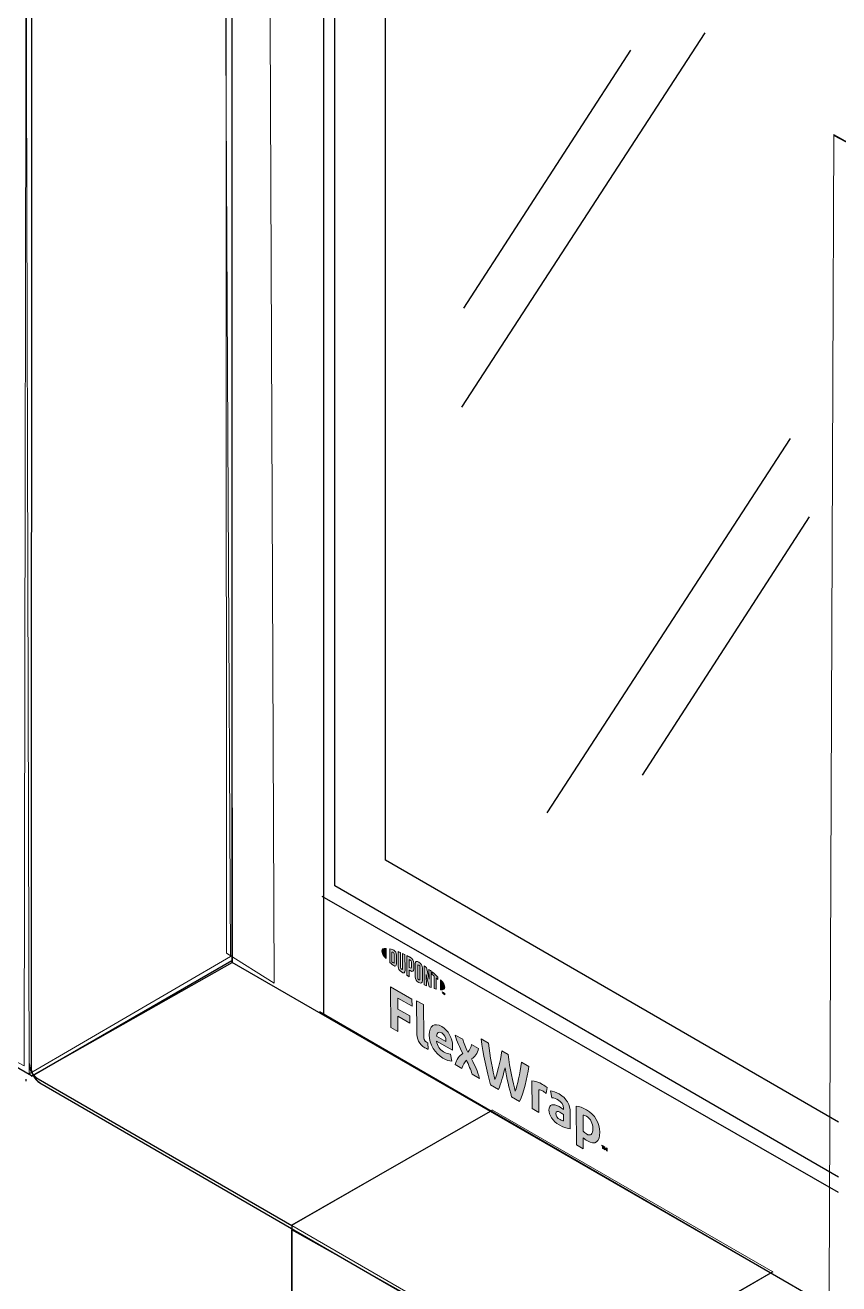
# Model space of a CAD drawing. Header units: inches. Extents: x -24 to 76, y -57 to 19.
# Drawn here: x -4.729 to -3.573, y -38.029 to -36.241 of the extents above; entities that cross this region are included whole.
import ezdxf

# ---------------------------------------------------------------- set-up
doc = ezdxf.new("R2010")
doc.units = ezdxf.units.IN
doc.header["$MEASUREMENT"] = 0
for name, color, linetype, lineweight in [('G-ANNO-TTLB', 7, 'Continuous', 0), ('Layer 12', 7, 'Continuous', 0), ('TYVEK', 7, 'Continuous', 0)]:
    doc.layers.add(name, color=color, linetype=linetype, lineweight=lineweight)
pattern_1 = [(45, (0, 0), (-7.071, 7.071), [])]

# ---------------------------------------------------------------- blocks, each defined once
blk = doc.blocks.new('Block_270')
at = {"layer": 'TYVEK', "true_color": 0x003b71, "transparency": 33554687}
h = blk.add_hatch(color=156, dxfattribs=at)
h.dxf.hatch_style = 2
edge = h.paths.add_edge_path()
edge.add_spline(control_points=[(-4.2101, -37.6646), (-4.2101, -37.6646), (-4.2102, -37.6071), (-4.2102, -37.6071), (-4.2102, -37.6071), (-4.1799, -37.6245), (-4.1799, -37.6245), (-4.1799, -37.6245), (-4.1798, -37.6346), (-4.1798, -37.6346), (-4.1798, -37.6346), (-4.2, -37.623), (-4.2, -37.623), (-4.2, -37.623), (-4.2, -37.6386), (-4.2, -37.6386), (-4.2, -37.6386), (-4.183, -37.6483), (-4.183, -37.6483), (-4.183, -37.6483), (-4.183, -37.6584), (-4.183, -37.6584), (-4.183, -37.6584), (-4.1999, -37.6486), (-4.1999, -37.6486), (-4.1999, -37.6486), (-4.1999, -37.6705), (-4.1999, -37.6705), (-4.1999, -37.6705), (-4.2101, -37.6646), (-4.2101, -37.6646)], knot_values=[0, 0, 0, 0, 1, 1, 1, 2, 2, 2, 3, 3, 3, 4, 4, 4, 5, 5, 5, 6, 6, 6, 7, 7, 7, 8, 8, 8, 9, 9, 9, 10, 10, 10, 10], degree=3, periodic=0)
h = blk.add_hatch(color=156, dxfattribs=at)
h.dxf.hatch_style = 2
edge = h.paths.add_edge_path()
edge.add_spline(control_points=[(-4.1632, -37.6763), (-4.1632, -37.6808), (-4.1622, -37.6837), (-4.1594, -37.6854), (-4.1587, -37.6858), (-4.1579, -37.6861), (-4.1573, -37.6863), (-4.1573, -37.6863), (-4.1566, -37.6957), (-4.1566, -37.6957), (-4.1579, -37.6952), (-4.1601, -37.6943), (-4.1616, -37.6935), (-4.1698, -37.6888), (-4.173, -37.6807), (-4.1731, -37.6709), (-4.1731, -37.6709), (-4.1732, -37.627), (-4.1732, -37.627), (-4.1732, -37.627), (-4.1633, -37.632), (-4.1633, -37.632), (-4.1633, -37.632), (-4.1632, -37.6763), (-4.1632, -37.6763)], knot_values=[0, 0, 0, 0, 1, 1, 1, 2, 2, 2, 3, 3, 3, 4, 4, 4, 5, 5, 5, 6, 6, 6, 7, 7, 7, 8, 8, 8, 8], degree=3, periodic=0)
h = blk.add_hatch(color=156, dxfattribs=at)
h.dxf.hatch_style = 2
edge = h.paths.add_edge_path()
edge.add_spline(control_points=[(-4.145, -37.677), (-4.145, -37.677), (-4.1315, -37.6848), (-4.1315, -37.6848), (-4.1315, -37.6848), (-4.1315, -37.6838), (-4.1315, -37.6838), (-4.1315, -37.6792), (-4.1336, -37.6746), (-4.1376, -37.6724), (-4.1417, -37.67), (-4.1444, -37.6718), (-4.145, -37.677)], knot_values=[0, 0, 0, 0, 1, 1, 1, 2, 2, 2, 3, 3, 3, 4, 4, 4, 4], degree=3, periodic=0)
edge = h.paths.add_edge_path()
edge.add_spline(control_points=[(-4.1234, -37.7126), (-4.1265, -37.7124), (-4.1311, -37.7109), (-4.1358, -37.7082), (-4.1473, -37.7016), (-4.1552, -37.6888), (-4.1552, -37.6751), (-4.1552, -37.6621), (-4.1481, -37.6573), (-4.1376, -37.6633), (-4.1282, -37.6687), (-4.1221, -37.6799), (-4.1221, -37.6909), (-4.1221, -37.6933), (-4.1222, -37.6954), (-4.1223, -37.6969), (-4.1223, -37.6969), (-4.1449, -37.684), (-4.1449, -37.684), (-4.1439, -37.6911), (-4.1406, -37.696), (-4.1349, -37.6993), (-4.1314, -37.7013), (-4.128, -37.7023), (-4.125, -37.7026), (-4.125, -37.7026), (-4.1234, -37.7126), (-4.1234, -37.7126)], knot_values=[0, 0, 0, 0, 1, 1, 1, 2, 2, 2, 3, 3, 3, 4, 4, 4, 5, 5, 5, 6, 6, 6, 7, 7, 7, 8, 8, 8, 9, 9, 9, 9], degree=3, periodic=0)
h = blk.add_hatch(color=156, dxfattribs=at)
h.dxf.hatch_style = 2
edge = h.paths.add_edge_path()
edge.add_spline(control_points=[(-4.1075, -37.7015), (-4.1123, -37.6927), (-4.1161, -37.6849), (-4.1183, -37.6754), (-4.1183, -37.6754), (-4.1077, -37.6815), (-4.1077, -37.6815), (-4.1068, -37.6857), (-4.1036, -37.6931), (-4.1005, -37.6996), (-4.0979, -37.6966), (-4.0956, -37.693), (-4.0951, -37.6887), (-4.0951, -37.6887), (-4.0851, -37.6944), (-4.0851, -37.6944), (-4.087, -37.7019), (-4.0901, -37.7061), (-4.0954, -37.7094), (-4.0903, -37.719), (-4.0868, -37.7267), (-4.0838, -37.7371), (-4.0838, -37.7371), (-4.0944, -37.731), (-4.0944, -37.731), (-4.0959, -37.7256), (-4.0995, -37.7173), (-4.1025, -37.7111), (-4.1052, -37.7141), (-4.1078, -37.7175), (-4.1088, -37.7228), (-4.1088, -37.7228), (-4.1183, -37.7173), (-4.1183, -37.7173), (-4.1166, -37.7098), (-4.1132, -37.7051), (-4.1075, -37.7015)], knot_values=[0, 0, 0, 0, 1, 1, 1, 2, 2, 2, 3, 3, 3, 4, 4, 4, 5, 5, 5, 6, 6, 6, 7, 7, 7, 8, 8, 8, 9, 9, 9, 10, 10, 10, 11, 11, 11, 12, 12, 12, 12], degree=3, periodic=0)
h = blk.add_hatch(color=156, dxfattribs=at)
h.dxf.hatch_style = 2
edge = h.paths.add_edge_path()
edge.add_spline(control_points=[(-4.0242, -37.7139), (-4.0242, -37.7139), (-4.0138, -37.7199), (-4.0138, -37.7199), (-4.0164, -37.7375), (-4.0211, -37.7574), (-4.0271, -37.7697), (-4.0271, -37.7697), (-4.0383, -37.7632), (-4.0383, -37.7632), (-4.0418, -37.751), (-4.045, -37.7371), (-4.0476, -37.7221), (-4.0503, -37.734), (-4.0534, -37.7443), (-4.0569, -37.7526), (-4.0569, -37.7526), (-4.0681, -37.7461), (-4.0681, -37.7461), (-4.0738, -37.7271), (-4.0789, -37.7016), (-4.0816, -37.6809), (-4.0816, -37.6809), (-4.0713, -37.6869), (-4.0713, -37.6869), (-4.069, -37.7055), (-4.065, -37.7272), (-4.062, -37.7385), (-4.059, -37.7307), (-4.0543, -37.7145), (-4.0523, -37.6978), (-4.0523, -37.6978), (-4.0431, -37.703), (-4.0431, -37.703), (-4.041, -37.7222), (-4.0363, -37.7437), (-4.0331, -37.7551), (-4.0303, -37.7472), (-4.0263, -37.73), (-4.0242, -37.7139)], knot_values=[0, 0, 0, 0, 1, 1, 1, 2, 2, 2, 3, 3, 3, 4, 4, 4, 5, 5, 5, 6, 6, 6, 7, 7, 7, 8, 8, 8, 9, 9, 9, 10, 10, 10, 11, 11, 11, 12, 12, 12, 13, 13, 13, 13], degree=3, periodic=0)
h = blk.add_hatch(color=156, dxfattribs=at)
h.dxf.hatch_style = 2
edge = h.paths.add_edge_path()
edge.add_spline(control_points=[(-3.9944, -37.7455), (-3.9919, -37.747), (-3.9894, -37.7487), (-3.988, -37.7499), (-3.988, -37.7499), (-3.9894, -37.7584), (-3.9894, -37.7584), (-3.9906, -37.7572), (-3.9921, -37.7562), (-3.9936, -37.7553), (-3.9963, -37.7538), (-3.998, -37.7534), (-3.9995, -37.7533), (-3.9995, -37.7533), (-3.9995, -37.7855), (-3.9995, -37.7855), (-3.9995, -37.7855), (-4.0093, -37.7799), (-4.0093, -37.7799), (-4.0093, -37.7799), (-4.0094, -37.7405), (-4.0094, -37.7405), (-4.0055, -37.7405), (-3.9996, -37.7426), (-3.9944, -37.7455)], knot_values=[0, 0, 0, 0, 1, 1, 1, 2, 2, 2, 3, 3, 3, 4, 4, 4, 5, 5, 5, 6, 6, 6, 7, 7, 7, 8, 8, 8, 8], degree=3, periodic=0)
h = blk.add_hatch(color=156, dxfattribs=at)
h.dxf.hatch_style = 2
edge = h.paths.add_edge_path()
edge.add_spline(control_points=[(-3.9645, -37.7973), (-3.9645, -37.7973), (-3.9645, -37.7885), (-3.9645, -37.7885), (-3.9662, -37.7872), (-3.9679, -37.786), (-3.9696, -37.785), (-3.9729, -37.7831), (-3.9754, -37.7831), (-3.9754, -37.787), (-3.9754, -37.7904), (-3.9733, -37.7934), (-3.9695, -37.7956), (-3.9673, -37.7968), (-3.9656, -37.7974), (-3.9645, -37.7973)], knot_values=[0, 0, 0, 0, 1, 1, 1, 2, 2, 2, 3, 3, 3, 4, 4, 4, 5, 5, 5, 5], degree=3, periodic=0)
edge = h.paths.add_edge_path()
edge.add_spline(control_points=[(-3.9705, -37.8032), (-3.9802, -37.7976), (-3.9851, -37.7892), (-3.9852, -37.7819), (-3.9852, -37.7737), (-3.9794, -37.7723), (-3.9709, -37.7771), (-3.9689, -37.7782), (-3.9663, -37.78), (-3.9645, -37.7814), (-3.9645, -37.7814), (-3.9645, -37.7794), (-3.9645, -37.7794), (-3.9646, -37.7744), (-3.9671, -37.7706), (-3.9718, -37.7679), (-3.975, -37.7661), (-3.9783, -37.7647), (-3.9812, -37.7644), (-3.9812, -37.7644), (-3.983, -37.7545), (-3.983, -37.7545), (-3.98, -37.7548), (-3.9751, -37.7566), (-3.9707, -37.7591), (-3.9602, -37.7652), (-3.955, -37.7745), (-3.955, -37.7856), (-3.955, -37.7856), (-3.9549, -37.8085), (-3.9549, -37.8085), (-3.9579, -37.8085), (-3.9633, -37.8073), (-3.9705, -37.8032)], knot_values=[0, 0, 0, 0, 1, 1, 1, 2, 2, 2, 3, 3, 3, 4, 4, 4, 5, 5, 5, 6, 6, 6, 7, 7, 7, 8, 8, 8, 9, 9, 9, 10, 10, 10, 11, 11, 11, 11], degree=3, periodic=0)
h = blk.add_hatch(color=156, dxfattribs=at)
h.dxf.hatch_style = 2
edge = h.paths.add_edge_path()
edge.add_spline(control_points=[(-3.9321, -37.8159), (-3.9258, -37.8195), (-3.9229, -37.8167), (-3.9229, -37.8082), (-3.9229, -37.8008), (-3.9257, -37.7944), (-3.9321, -37.7906), (-3.9339, -37.7896), (-3.9352, -37.7893), (-3.9367, -37.7891), (-3.9367, -37.7891), (-3.9366, -37.8121), (-3.9366, -37.8121), (-3.9353, -37.8135), (-3.9341, -37.8147), (-3.9321, -37.8159)], knot_values=[0, 0, 0, 0, 1, 1, 1, 2, 2, 2, 3, 3, 3, 4, 4, 4, 5, 5, 5, 5], degree=3, periodic=0)
edge = h.paths.add_edge_path()
edge.add_spline(control_points=[(-3.9306, -37.8259), (-3.9331, -37.8244), (-3.9348, -37.8231), (-3.9366, -37.8214), (-3.9366, -37.8214), (-3.9366, -37.837), (-3.9366, -37.837), (-3.9366, -37.837), (-3.9463, -37.8314), (-3.9463, -37.8314), (-3.9463, -37.8314), (-3.9465, -37.7766), (-3.9465, -37.7766), (-3.9424, -37.7768), (-3.9367, -37.7787), (-3.9317, -37.7816), (-3.92, -37.7883), (-3.913, -37.8005), (-3.9129, -37.8136), (-3.9129, -37.8271), (-3.9195, -37.8323), (-3.9306, -37.8259)], knot_values=[0, 0, 0, 0, 1, 1, 1, 2, 2, 2, 3, 3, 3, 4, 4, 4, 5, 5, 5, 6, 6, 6, 7, 7, 7, 7], degree=3, periodic=0)
h = blk.add_hatch(color=156, dxfattribs=at)
h.dxf.hatch_style = 2
edge = h.paths.add_edge_path()
edge.add_spline(control_points=[(-3.9059, -37.8343), (-3.9055, -37.8355), (-3.9052, -37.8364), (-3.9047, -37.8374), (-3.9043, -37.8369), (-3.904, -37.8364), (-3.9037, -37.8355), (-3.9037, -37.8355), (-3.9027, -37.8361), (-3.9027, -37.8361), (-3.9027, -37.8361), (-3.9026, -37.8404), (-3.9026, -37.8404), (-3.9026, -37.8404), (-3.9035, -37.8399), (-3.9035, -37.8399), (-3.9035, -37.8399), (-3.9035, -37.8379), (-3.9035, -37.8379), (-3.9035, -37.8379), (-3.9035, -37.8373), (-3.9035, -37.8373), (-3.9038, -37.8378), (-3.9041, -37.8382), (-3.9044, -37.8386), (-3.9044, -37.8386), (-3.9051, -37.8382), (-3.9051, -37.8382), (-3.9054, -37.8375), (-3.9058, -37.8366), (-3.9061, -37.8358), (-3.9061, -37.8358), (-3.906, -37.8365), (-3.906, -37.8365), (-3.906, -37.8365), (-3.906, -37.8385), (-3.906, -37.8385), (-3.906, -37.8385), (-3.9069, -37.8379), (-3.9069, -37.8379), (-3.9069, -37.8379), (-3.9069, -37.8337), (-3.9069, -37.8337), (-3.9069, -37.8337), (-3.9059, -37.8343), (-3.9059, -37.8343)], knot_values=[0, 0, 0, 0, 1, 1, 1, 2, 2, 2, 3, 3, 3, 4, 4, 4, 5, 5, 5, 6, 6, 6, 7, 7, 7, 8, 8, 8, 9, 9, 9, 10, 10, 10, 11, 11, 11, 12, 12, 12, 13, 13, 13, 14, 14, 14, 15, 15, 15, 15], degree=3, periodic=0)
edge = h.paths.add_edge_path()
edge.add_spline(control_points=[(-3.9093, -37.8333), (-3.9093, -37.8333), (-3.9103, -37.8327), (-3.9103, -37.8327), (-3.9103, -37.8327), (-3.9103, -37.8318), (-3.9103, -37.8318), (-3.9103, -37.8318), (-3.9073, -37.8335), (-3.9073, -37.8335), (-3.9073, -37.8335), (-3.9073, -37.8344), (-3.9073, -37.8344), (-3.9073, -37.8344), (-3.9083, -37.8338), (-3.9083, -37.8338), (-3.9083, -37.8338), (-3.9083, -37.8371), (-3.9083, -37.8371), (-3.9083, -37.8371), (-3.9093, -37.8366), (-3.9093, -37.8366), (-3.9093, -37.8366), (-3.9093, -37.8333), (-3.9093, -37.8333)], knot_values=[0, 0, 0, 0, 1, 1, 1, 2, 2, 2, 3, 3, 3, 4, 4, 4, 5, 5, 5, 6, 6, 6, 7, 7, 7, 8, 8, 8, 8], degree=3, periodic=0)
at = {"layer": 'TYVEK'}
for points, knots in [([(-4.2101, -37.6646), (-4.2101, -37.6646), (-4.2102, -37.6071), (-4.2102, -37.6071), (-4.2102, -37.6071), (-4.1799, -37.6245), (-4.1799, -37.6245), (-4.1799, -37.6245), (-4.1798, -37.6346), (-4.1798, -37.6346), (-4.1798, -37.6346), (-4.2, -37.623), (-4.2, -37.623), (-4.2, -37.623), (-4.2, -37.6386), (-4.2, -37.6386), (-4.2, -37.6386), (-4.183, -37.6483), (-4.183, -37.6483), (-4.183, -37.6483), (-4.183, -37.6584), (-4.183, -37.6584), (-4.183, -37.6584), (-4.1999, -37.6486), (-4.1999, -37.6486), (-4.1999, -37.6486), (-4.1999, -37.6705), (-4.1999, -37.6705), (-4.1999, -37.6705), (-4.2101, -37.6646), (-4.2101, -37.6646)], [0, 0, 0, 0, 1, 1, 1, 2, 2, 2, 3, 3, 3, 4, 4, 4, 5, 5, 5, 6, 6, 6, 7, 7, 7, 8, 8, 8, 9, 9, 9, 10, 10, 10, 10]), ([(-4.1632, -37.6763), (-4.1632, -37.6808), (-4.1622, -37.6837), (-4.1594, -37.6854), (-4.1587, -37.6858), (-4.1579, -37.6861), (-4.1573, -37.6863), (-4.1573, -37.6863), (-4.1566, -37.6957), (-4.1566, -37.6957), (-4.1579, -37.6952), (-4.1601, -37.6943), (-4.1616, -37.6935), (-4.1698, -37.6888), (-4.173, -37.6807), (-4.1731, -37.6709), (-4.1731, -37.6709), (-4.1732, -37.627), (-4.1732, -37.627), (-4.1732, -37.627), (-4.1633, -37.632), (-4.1633, -37.632), (-4.1633, -37.632), (-4.1632, -37.6763), (-4.1632, -37.6763)], [0, 0, 0, 0, 1, 1, 1, 2, 2, 2, 3, 3, 3, 4, 4, 4, 5, 5, 5, 6, 6, 6, 7, 7, 7, 8, 8, 8, 8]), ([(-4.1234, -37.7126), (-4.1265, -37.7124), (-4.1311, -37.7109), (-4.1358, -37.7082), (-4.1473, -37.7016), (-4.1552, -37.6888), (-4.1552, -37.6751), (-4.1552, -37.6621), (-4.1481, -37.6573), (-4.1376, -37.6633), (-4.1282, -37.6687), (-4.1221, -37.6799), (-4.1221, -37.6909), (-4.1221, -37.6933), (-4.1222, -37.6954), (-4.1223, -37.6969), (-4.1223, -37.6969), (-4.1449, -37.684), (-4.1449, -37.684), (-4.1439, -37.6911), (-4.1406, -37.696), (-4.1349, -37.6993), (-4.1314, -37.7013), (-4.128, -37.7023), (-4.125, -37.7026), (-4.125, -37.7026), (-4.1234, -37.7126), (-4.1234, -37.7126)], [0, 0, 0, 0, 1, 1, 1, 2, 2, 2, 3, 3, 3, 4, 4, 4, 5, 5, 5, 6, 6, 6, 7, 7, 7, 8, 8, 8, 9, 9, 9, 9]), ([(-4.145, -37.677), (-4.145, -37.677), (-4.1315, -37.6848), (-4.1315, -37.6848), (-4.1315, -37.6848), (-4.1315, -37.6838), (-4.1315, -37.6838), (-4.1315, -37.6792), (-4.1336, -37.6746), (-4.1376, -37.6724), (-4.1417, -37.67), (-4.1444, -37.6718), (-4.145, -37.677)], [0, 0, 0, 0, 1, 1, 1, 2, 2, 2, 3, 3, 3, 4, 4, 4, 4]), ([(-4.1075, -37.7015), (-4.1123, -37.6927), (-4.1161, -37.6849), (-4.1183, -37.6754), (-4.1183, -37.6754), (-4.1077, -37.6815), (-4.1077, -37.6815), (-4.1068, -37.6857), (-4.1036, -37.6931), (-4.1005, -37.6996), (-4.0979, -37.6966), (-4.0956, -37.693), (-4.0951, -37.6887), (-4.0951, -37.6887), (-4.0851, -37.6944), (-4.0851, -37.6944), (-4.087, -37.7019), (-4.0901, -37.7061), (-4.0954, -37.7094), (-4.0903, -37.719), (-4.0868, -37.7267), (-4.0838, -37.7371), (-4.0838, -37.7371), (-4.0944, -37.731), (-4.0944, -37.731), (-4.0959, -37.7256), (-4.0995, -37.7173), (-4.1025, -37.7111), (-4.1052, -37.7141), (-4.1078, -37.7175), (-4.1088, -37.7228), (-4.1088, -37.7228), (-4.1183, -37.7173), (-4.1183, -37.7173), (-4.1166, -37.7098), (-4.1132, -37.7051), (-4.1075, -37.7015)], [0, 0, 0, 0, 1, 1, 1, 2, 2, 2, 3, 3, 3, 4, 4, 4, 5, 5, 5, 6, 6, 6, 7, 7, 7, 8, 8, 8, 9, 9, 9, 10, 10, 10, 11, 11, 11, 12, 12, 12, 12]), ([(-4.0242, -37.7139), (-4.0242, -37.7139), (-4.0138, -37.7199), (-4.0138, -37.7199), (-4.0164, -37.7375), (-4.0211, -37.7574), (-4.0271, -37.7697), (-4.0271, -37.7697), (-4.0383, -37.7632), (-4.0383, -37.7632), (-4.0418, -37.751), (-4.045, -37.7371), (-4.0476, -37.7221), (-4.0503, -37.734), (-4.0534, -37.7443), (-4.0569, -37.7526), (-4.0569, -37.7526), (-4.0681, -37.7461), (-4.0681, -37.7461), (-4.0738, -37.7271), (-4.0789, -37.7016), (-4.0816, -37.6809), (-4.0816, -37.6809), (-4.0713, -37.6869), (-4.0713, -37.6869), (-4.069, -37.7055), (-4.065, -37.7272), (-4.062, -37.7385), (-4.059, -37.7307), (-4.0543, -37.7145), (-4.0523, -37.6978), (-4.0523, -37.6978), (-4.0431, -37.703), (-4.0431, -37.703), (-4.041, -37.7222), (-4.0363, -37.7437), (-4.0331, -37.7551), (-4.0303, -37.7472), (-4.0263, -37.73), (-4.0242, -37.7139)], [0, 0, 0, 0, 1, 1, 1, 2, 2, 2, 3, 3, 3, 4, 4, 4, 5, 5, 5, 6, 6, 6, 7, 7, 7, 8, 8, 8, 9, 9, 9, 10, 10, 10, 11, 11, 11, 12, 12, 12, 13, 13, 13, 13]), ([(-3.9944, -37.7455), (-3.9919, -37.747), (-3.9894, -37.7487), (-3.988, -37.7499), (-3.988, -37.7499), (-3.9894, -37.7584), (-3.9894, -37.7584), (-3.9906, -37.7572), (-3.9921, -37.7562), (-3.9936, -37.7553), (-3.9963, -37.7538), (-3.998, -37.7534), (-3.9995, -37.7533), (-3.9995, -37.7533), (-3.9995, -37.7855), (-3.9995, -37.7855), (-3.9995, -37.7855), (-4.0093, -37.7799), (-4.0093, -37.7799), (-4.0093, -37.7799), (-4.0094, -37.7405), (-4.0094, -37.7405), (-4.0055, -37.7405), (-3.9996, -37.7426), (-3.9944, -37.7455)], [0, 0, 0, 0, 1, 1, 1, 2, 2, 2, 3, 3, 3, 4, 4, 4, 5, 5, 5, 6, 6, 6, 7, 7, 7, 8, 8, 8, 8]), ([(-3.9705, -37.8032), (-3.9802, -37.7976), (-3.9851, -37.7892), (-3.9852, -37.7819), (-3.9852, -37.7737), (-3.9794, -37.7723), (-3.9709, -37.7771), (-3.9689, -37.7782), (-3.9663, -37.78), (-3.9645, -37.7814), (-3.9645, -37.7814), (-3.9645, -37.7794), (-3.9645, -37.7794), (-3.9646, -37.7744), (-3.9671, -37.7706), (-3.9718, -37.7679), (-3.975, -37.7661), (-3.9783, -37.7647), (-3.9812, -37.7644), (-3.9812, -37.7644), (-3.983, -37.7545), (-3.983, -37.7545), (-3.98, -37.7548), (-3.9751, -37.7566), (-3.9707, -37.7591), (-3.9602, -37.7652), (-3.955, -37.7745), (-3.955, -37.7856), (-3.955, -37.7856), (-3.9549, -37.8085), (-3.9549, -37.8085), (-3.9579, -37.8085), (-3.9633, -37.8073), (-3.9705, -37.8032)], [0, 0, 0, 0, 1, 1, 1, 2, 2, 2, 3, 3, 3, 4, 4, 4, 5, 5, 5, 6, 6, 6, 7, 7, 7, 8, 8, 8, 9, 9, 9, 10, 10, 10, 11, 11, 11, 11]), ([(-3.9645, -37.7973), (-3.9645, -37.7973), (-3.9645, -37.7885), (-3.9645, -37.7885), (-3.9662, -37.7872), (-3.9679, -37.786), (-3.9696, -37.785), (-3.9729, -37.7831), (-3.9754, -37.7831), (-3.9754, -37.787), (-3.9754, -37.7904), (-3.9733, -37.7934), (-3.9695, -37.7956), (-3.9673, -37.7968), (-3.9656, -37.7974), (-3.9645, -37.7973)], [0, 0, 0, 0, 1, 1, 1, 2, 2, 2, 3, 3, 3, 4, 4, 4, 5, 5, 5, 5]), ([(-3.9306, -37.8259), (-3.9331, -37.8244), (-3.9348, -37.8231), (-3.9366, -37.8214), (-3.9366, -37.8214), (-3.9366, -37.837), (-3.9366, -37.837), (-3.9366, -37.837), (-3.9463, -37.8314), (-3.9463, -37.8314), (-3.9463, -37.8314), (-3.9465, -37.7766), (-3.9465, -37.7766), (-3.9424, -37.7768), (-3.9367, -37.7787), (-3.9317, -37.7816), (-3.92, -37.7883), (-3.913, -37.8005), (-3.9129, -37.8136), (-3.9129, -37.8271), (-3.9195, -37.8323), (-3.9306, -37.8259)], [0, 0, 0, 0, 1, 1, 1, 2, 2, 2, 3, 3, 3, 4, 4, 4, 5, 5, 5, 6, 6, 6, 7, 7, 7, 7]), ([(-3.9321, -37.8159), (-3.9258, -37.8195), (-3.9229, -37.8167), (-3.9229, -37.8082), (-3.9229, -37.8008), (-3.9257, -37.7944), (-3.9321, -37.7906), (-3.9339, -37.7896), (-3.9352, -37.7893), (-3.9367, -37.7891), (-3.9367, -37.7891), (-3.9366, -37.8121), (-3.9366, -37.8121), (-3.9353, -37.8135), (-3.9341, -37.8147), (-3.9321, -37.8159)], [0, 0, 0, 0, 1, 1, 1, 2, 2, 2, 3, 3, 3, 4, 4, 4, 5, 5, 5, 5]), ([(-3.9093, -37.8333), (-3.9093, -37.8333), (-3.9103, -37.8327), (-3.9103, -37.8327), (-3.9103, -37.8327), (-3.9103, -37.8318), (-3.9103, -37.8318), (-3.9103, -37.8318), (-3.9073, -37.8335), (-3.9073, -37.8335), (-3.9073, -37.8335), (-3.9073, -37.8344), (-3.9073, -37.8344), (-3.9073, -37.8344), (-3.9083, -37.8338), (-3.9083, -37.8338), (-3.9083, -37.8338), (-3.9083, -37.8371), (-3.9083, -37.8371), (-3.9083, -37.8371), (-3.9093, -37.8366), (-3.9093, -37.8366), (-3.9093, -37.8366), (-3.9093, -37.8333), (-3.9093, -37.8333)], [0, 0, 0, 0, 1, 1, 1, 2, 2, 2, 3, 3, 3, 4, 4, 4, 5, 5, 5, 6, 6, 6, 7, 7, 7, 8, 8, 8, 8]), ([(-3.9059, -37.8343), (-3.9055, -37.8355), (-3.9052, -37.8364), (-3.9047, -37.8374), (-3.9043, -37.8369), (-3.904, -37.8364), (-3.9037, -37.8355), (-3.9037, -37.8355), (-3.9027, -37.8361), (-3.9027, -37.8361), (-3.9027, -37.8361), (-3.9026, -37.8404), (-3.9026, -37.8404), (-3.9026, -37.8404), (-3.9035, -37.8399), (-3.9035, -37.8399), (-3.9035, -37.8399), (-3.9035, -37.8379), (-3.9035, -37.8379), (-3.9035, -37.8379), (-3.9035, -37.8373), (-3.9035, -37.8373), (-3.9038, -37.8378), (-3.9041, -37.8382), (-3.9044, -37.8386), (-3.9044, -37.8386), (-3.9051, -37.8382), (-3.9051, -37.8382), (-3.9054, -37.8375), (-3.9058, -37.8366), (-3.9061, -37.8358), (-3.9061, -37.8358), (-3.906, -37.8365), (-3.906, -37.8365), (-3.906, -37.8365), (-3.906, -37.8385), (-3.906, -37.8385), (-3.906, -37.8385), (-3.9069, -37.8379), (-3.9069, -37.8379), (-3.9069, -37.8379), (-3.9069, -37.8337), (-3.9069, -37.8337), (-3.9069, -37.8337), (-3.9059, -37.8343), (-3.9059, -37.8343)], [0, 0, 0, 0, 1, 1, 1, 2, 2, 2, 3, 3, 3, 4, 4, 4, 5, 5, 5, 6, 6, 6, 7, 7, 7, 8, 8, 8, 9, 9, 9, 10, 10, 10, 11, 11, 11, 12, 12, 12, 13, 13, 13, 14, 14, 14, 15, 15, 15, 15])]:
    blk.add_open_spline(points, degree=3, knots=knots, dxfattribs=at)
blk = doc.blocks.new('Block_271')
at = {"layer": 'TYVEK', "true_color": 0x003b71, "transparency": 33554687}
h = blk.add_hatch(color=156, dxfattribs=at)
h.dxf.hatch_style = 2
edge = h.paths.add_edge_path()
edge.add_spline(control_points=[(-4.2228, -37.556), (-4.2227, -37.5587), (-4.2205, -37.5624), (-4.2166, -37.5668), (-4.2166, -37.5668), (-4.2167, -37.5523), (-4.2167, -37.5523), (-4.2205, -37.5522), (-4.2228, -37.5534), (-4.2228, -37.556)], knot_values=[0, 0, 0, 0, 1, 1, 1, 2, 2, 2, 3, 3, 3, 3], degree=3, periodic=0)
h = blk.add_hatch(color=156, dxfattribs=at)
h.dxf.hatch_style = 2
edge = h.paths.add_edge_path()
edge.add_spline(control_points=[(-4.205, -37.5721), (-4.205, -37.5732), (-4.2055, -37.5733), (-4.2062, -37.5729), (-4.2068, -37.5726), (-4.2076, -37.5719), (-4.2083, -37.5713), (-4.2083, -37.5713), (-4.2083, -37.5575), (-4.2083, -37.5575), (-4.2076, -37.5576), (-4.2068, -37.5579), (-4.2063, -37.5582), (-4.2056, -37.5586), (-4.205, -37.5593), (-4.205, -37.5604), (-4.205, -37.5604), (-4.205, -37.5721), (-4.205, -37.5721)], knot_values=[0, 0, 0, 0, 1, 1, 1, 2, 2, 2, 3, 3, 3, 4, 4, 4, 5, 5, 5, 6, 6, 6, 6], degree=3, periodic=0)
edge = h.paths.add_edge_path()
edge.add_spline(control_points=[(-4.2058, -37.5549), (-4.2069, -37.5542), (-4.2085, -37.5537), (-4.2113, -37.5531), (-4.2113, -37.5531), (-4.2112, -37.5722), (-4.2112, -37.5722), (-4.2088, -37.5745), (-4.2068, -37.5761), (-4.2058, -37.5768), (-4.2033, -37.5782), (-4.2019, -37.5772), (-4.2019, -37.5744), (-4.2019, -37.5744), (-4.2019, -37.5617), (-4.2019, -37.5617), (-4.2019, -37.5589), (-4.2033, -37.5563), (-4.2058, -37.5549)], knot_values=[0, 0, 0, 0, 1, 1, 1, 2, 2, 2, 3, 3, 3, 4, 4, 4, 5, 5, 5, 6, 6, 6, 6], degree=3, periodic=0)
h = blk.add_hatch(color=156, dxfattribs=at)
h.dxf.hatch_style = 2
edge = h.paths.add_edge_path()
edge.add_spline(control_points=[(-4.1931, -37.5812), (-4.1931, -37.5823), (-4.1935, -37.5828), (-4.1947, -37.5819), (-4.1958, -37.5811), (-4.1962, -37.5803), (-4.1962, -37.579), (-4.1962, -37.579), (-4.1962, -37.5582), (-4.1962, -37.5582), (-4.197, -37.5578), (-4.1987, -37.5571), (-4.1995, -37.5568), (-4.1995, -37.5568), (-4.1994, -37.5779), (-4.1994, -37.5779), (-4.1994, -37.5812), (-4.198, -37.5834), (-4.1947, -37.5857), (-4.1916, -37.5879), (-4.1897, -37.5872), (-4.1897, -37.5834), (-4.1897, -37.5834), (-4.1898, -37.5612), (-4.1898, -37.5612), (-4.1904, -37.5609), (-4.1925, -37.5599), (-4.1932, -37.5596), (-4.1932, -37.5596), (-4.1931, -37.5812), (-4.1931, -37.5812)], knot_values=[0, 0, 0, 0, 1, 1, 1, 2, 2, 2, 3, 3, 3, 4, 4, 4, 5, 5, 5, 6, 6, 6, 7, 7, 7, 8, 8, 8, 9, 9, 9, 10, 10, 10, 10], degree=3, periodic=0)
h = blk.add_hatch(color=156, dxfattribs=at)
h.dxf.hatch_style = 2
edge = h.paths.add_edge_path()
edge.add_spline(control_points=[(-4.1807, -37.5792), (-4.1807, -37.5804), (-4.1811, -37.5808), (-4.1825, -37.58), (-4.1825, -37.58), (-4.1837, -37.5793), (-4.1837, -37.5793), (-4.1837, -37.5793), (-4.1837, -37.5682), (-4.1837, -37.5682), (-4.1832, -37.5685), (-4.1829, -37.5687), (-4.1826, -37.5688), (-4.1811, -37.5697), (-4.1807, -37.5705), (-4.1807, -37.5718), (-4.1807, -37.5718), (-4.1807, -37.5792), (-4.1807, -37.5792)], knot_values=[0, 0, 0, 0, 1, 1, 1, 2, 2, 2, 3, 3, 3, 4, 4, 4, 5, 5, 5, 6, 6, 6, 6], degree=3, periodic=0)
edge = h.paths.add_edge_path()
edge.add_spline(control_points=[(-4.1824, -37.565), (-4.183, -37.5647), (-4.1851, -37.5635), (-4.1871, -37.5625), (-4.1871, -37.5625), (-4.187, -37.5906), (-4.187, -37.5906), (-4.1864, -37.591), (-4.1846, -37.5921), (-4.1836, -37.5927), (-4.1836, -37.5927), (-4.1837, -37.5832), (-4.1837, -37.5832), (-4.1837, -37.5832), (-4.1823, -37.5839), (-4.1823, -37.5839), (-4.1787, -37.586), (-4.1773, -37.585), (-4.1773, -37.5814), (-4.1773, -37.5814), (-4.1773, -37.5732), (-4.1773, -37.5732), (-4.1773, -37.5697), (-4.179, -37.567), (-4.1824, -37.565)], knot_values=[0, 0, 0, 0, 1, 1, 1, 2, 2, 2, 3, 3, 3, 4, 4, 4, 5, 5, 5, 6, 6, 6, 7, 7, 7, 8, 8, 8, 8], degree=3, periodic=0)
h = blk.add_hatch(color=156, dxfattribs=at)
h.dxf.hatch_style = 2
edge = h.paths.add_edge_path()
edge.add_spline(control_points=[(-4.1685, -37.5959), (-4.1685, -37.5971), (-4.1688, -37.5974), (-4.17, -37.5968), (-4.1713, -37.5961), (-4.1716, -37.5953), (-4.1716, -37.5942), (-4.1716, -37.5942), (-4.1717, -37.5767), (-4.1717, -37.5767), (-4.1717, -37.5755), (-4.1713, -37.5751), (-4.1701, -37.5759), (-4.1689, -37.5766), (-4.1685, -37.5774), (-4.1685, -37.5785), (-4.1685, -37.5785), (-4.1685, -37.5959), (-4.1685, -37.5959)], knot_values=[0, 0, 0, 0, 1, 1, 1, 2, 2, 2, 3, 3, 3, 4, 4, 4, 5, 5, 5, 6, 6, 6, 6], degree=3, periodic=0)
edge = h.paths.add_edge_path()
edge.add_spline(control_points=[(-4.1701, -37.5719), (-4.1732, -37.5699), (-4.1751, -37.5705), (-4.1751, -37.5742), (-4.1751, -37.5742), (-4.1751, -37.5925), (-4.1751, -37.5925), (-4.1751, -37.5964), (-4.1734, -37.599), (-4.17, -37.6007), (-4.1667, -37.6024), (-4.165, -37.602), (-4.165, -37.5978), (-4.165, -37.5978), (-4.1651, -37.5803), (-4.1651, -37.5803), (-4.1651, -37.5764), (-4.1666, -37.5741), (-4.1701, -37.5719)], knot_values=[0, 0, 0, 0, 1, 1, 1, 2, 2, 2, 3, 3, 3, 4, 4, 4, 5, 5, 5, 6, 6, 6, 6], degree=3, periodic=0)
h = blk.add_hatch(color=156, dxfattribs=at)
h.dxf.hatch_style = 2
edge = h.paths.add_edge_path()
edge.add_spline(control_points=[(-4.1556, -37.5958), (-4.1556, -37.5958), (-4.1594, -37.5794), (-4.1594, -37.5794), (-4.1604, -37.5787), (-4.1617, -37.5778), (-4.1626, -37.5771), (-4.1626, -37.5771), (-4.1626, -37.604), (-4.1626, -37.604), (-4.1619, -37.6044), (-4.1602, -37.6051), (-4.1593, -37.6055), (-4.1593, -37.6055), (-4.1596, -37.5895), (-4.1596, -37.5895), (-4.1596, -37.5895), (-4.1556, -37.607), (-4.1556, -37.607), (-4.1547, -37.6074), (-4.1535, -37.6078), (-4.1526, -37.6081), (-4.1526, -37.6081), (-4.1527, -37.5845), (-4.1527, -37.5845), (-4.1536, -37.5838), (-4.1551, -37.5826), (-4.1559, -37.582), (-4.1559, -37.582), (-4.1556, -37.5958), (-4.1556, -37.5958)], knot_values=[0, 0, 0, 0, 1, 1, 1, 2, 2, 2, 3, 3, 3, 4, 4, 4, 5, 5, 5, 6, 6, 6, 7, 7, 7, 8, 8, 8, 9, 9, 9, 10, 10, 10, 10], degree=3, periodic=0)
h = blk.add_hatch(color=156, dxfattribs=at)
h.dxf.hatch_style = 2
edge = h.paths.add_edge_path()
edge.add_spline(control_points=[(-4.151, -37.5896), (-4.1502, -37.5902), (-4.1493, -37.5909), (-4.1485, -37.5916), (-4.1485, -37.5916), (-4.1485, -37.6095), (-4.1485, -37.6095), (-4.1477, -37.6097), (-4.1463, -37.6101), (-4.1454, -37.6103), (-4.1454, -37.6103), (-4.1454, -37.5942), (-4.1454, -37.5942), (-4.1446, -37.595), (-4.1437, -37.5957), (-4.143, -37.5964), (-4.143, -37.5964), (-4.143, -37.593), (-4.143, -37.593), (-4.1454, -37.5906), (-4.148, -37.5883), (-4.151, -37.5858), (-4.151, -37.5858), (-4.151, -37.5896), (-4.151, -37.5896)], knot_values=[0, 0, 0, 0, 1, 1, 1, 2, 2, 2, 3, 3, 3, 4, 4, 4, 5, 5, 5, 6, 6, 6, 7, 7, 7, 8, 8, 8, 8], degree=3, periodic=0)
h = blk.add_hatch(color=156, dxfattribs=at)
h.dxf.hatch_style = 2
edge = h.paths.add_edge_path()
edge.add_spline(control_points=[(-4.1332, -37.6075), (-4.1332, -37.6101), (-4.1354, -37.6113), (-4.1393, -37.6112), (-4.1393, -37.6112), (-4.1393, -37.5968), (-4.1393, -37.5968), (-4.1354, -37.6011), (-4.1332, -37.6048), (-4.1332, -37.6075)], knot_values=[0, 0, 0, 0, 1, 1, 1, 2, 2, 2, 3, 3, 3, 3], degree=3, periodic=0)
h = blk.add_hatch(color=156, dxfattribs=at)
h.dxf.hatch_style = 2
edge = h.paths.add_edge_path()
edge.add_spline(control_points=[(-4.135, -37.6151), (-4.135, -37.6151), (-4.1346, -37.6153), (-4.1346, -37.6153), (-4.1346, -37.6153), (-4.134, -37.6166), (-4.134, -37.6166), (-4.134, -37.6166), (-4.1335, -37.6159), (-4.1335, -37.6159), (-4.1335, -37.6159), (-4.1331, -37.6162), (-4.1331, -37.6162), (-4.1331, -37.6162), (-4.1331, -37.6182), (-4.1331, -37.6182), (-4.1331, -37.6182), (-4.1335, -37.618), (-4.1335, -37.618), (-4.1335, -37.618), (-4.1335, -37.6166), (-4.1335, -37.6166), (-4.1335, -37.6166), (-4.134, -37.6172), (-4.134, -37.6172), (-4.134, -37.6172), (-4.1341, -37.6172), (-4.1341, -37.6172), (-4.1341, -37.6172), (-4.1346, -37.6159), (-4.1346, -37.6159), (-4.1346, -37.6159), (-4.1346, -37.6174), (-4.1346, -37.6174), (-4.1346, -37.6174), (-4.1349, -37.6172), (-4.1349, -37.6172), (-4.1349, -37.6172), (-4.135, -37.6151), (-4.135, -37.6151)], knot_values=[0, 0, 0, 0, 1, 1, 1, 2, 2, 2, 3, 3, 3, 4, 4, 4, 5, 5, 5, 6, 6, 6, 7, 7, 7, 8, 8, 8, 9, 9, 9, 10, 10, 10, 11, 11, 11, 12, 12, 12, 13, 13, 13, 13], degree=3, periodic=0)
edge = h.paths.add_edge_path()
edge.add_spline(control_points=[(-4.1362, -37.6147), (-4.1362, -37.6147), (-4.1368, -37.6144), (-4.1368, -37.6144), (-4.1368, -37.6144), (-4.1368, -37.6141), (-4.1368, -37.6141), (-4.1368, -37.6141), (-4.1353, -37.6149), (-4.1353, -37.6149), (-4.1353, -37.6149), (-4.1353, -37.6153), (-4.1353, -37.6153), (-4.1353, -37.6153), (-4.1359, -37.6149), (-4.1359, -37.6149), (-4.1359, -37.6149), (-4.1359, -37.6167), (-4.1359, -37.6167), (-4.1359, -37.6167), (-4.1362, -37.6165), (-4.1362, -37.6165), (-4.1362, -37.6165), (-4.1362, -37.6147), (-4.1362, -37.6147)], knot_values=[0, 0, 0, 0, 1, 1, 1, 2, 2, 2, 3, 3, 3, 4, 4, 4, 5, 5, 5, 6, 6, 6, 7, 7, 7, 8, 8, 8, 8], degree=3, periodic=0)
at = {"layer": 'TYVEK'}
for points, knots in [([(-4.2228, -37.556), (-4.2227, -37.5587), (-4.2205, -37.5624), (-4.2166, -37.5668), (-4.2166, -37.5668), (-4.2167, -37.5523), (-4.2167, -37.5523), (-4.2205, -37.5522), (-4.2228, -37.5534), (-4.2228, -37.556)], [0, 0, 0, 0, 1, 1, 1, 2, 2, 2, 3, 3, 3, 3]), ([(-4.2058, -37.5549), (-4.2069, -37.5542), (-4.2085, -37.5537), (-4.2113, -37.5531), (-4.2113, -37.5531), (-4.2112, -37.5722), (-4.2112, -37.5722), (-4.2088, -37.5745), (-4.2068, -37.5761), (-4.2058, -37.5768), (-4.2033, -37.5782), (-4.2019, -37.5772), (-4.2019, -37.5744), (-4.2019, -37.5744), (-4.2019, -37.5617), (-4.2019, -37.5617), (-4.2019, -37.5589), (-4.2033, -37.5563), (-4.2058, -37.5549)], [0, 0, 0, 0, 1, 1, 1, 2, 2, 2, 3, 3, 3, 4, 4, 4, 5, 5, 5, 6, 6, 6, 6]), ([(-4.205, -37.5721), (-4.205, -37.5732), (-4.2055, -37.5733), (-4.2062, -37.5729), (-4.2068, -37.5726), (-4.2076, -37.5719), (-4.2083, -37.5713), (-4.2083, -37.5713), (-4.2083, -37.5575), (-4.2083, -37.5575), (-4.2076, -37.5576), (-4.2068, -37.5579), (-4.2063, -37.5582), (-4.2056, -37.5586), (-4.205, -37.5593), (-4.205, -37.5604), (-4.205, -37.5604), (-4.205, -37.5721), (-4.205, -37.5721)], [0, 0, 0, 0, 1, 1, 1, 2, 2, 2, 3, 3, 3, 4, 4, 4, 5, 5, 5, 6, 6, 6, 6]), ([(-4.1931, -37.5812), (-4.1931, -37.5823), (-4.1935, -37.5828), (-4.1947, -37.5819), (-4.1958, -37.5811), (-4.1962, -37.5803), (-4.1962, -37.579), (-4.1962, -37.579), (-4.1962, -37.5582), (-4.1962, -37.5582), (-4.197, -37.5578), (-4.1987, -37.5571), (-4.1995, -37.5568), (-4.1995, -37.5568), (-4.1994, -37.5779), (-4.1994, -37.5779), (-4.1994, -37.5812), (-4.198, -37.5834), (-4.1947, -37.5857), (-4.1916, -37.5879), (-4.1897, -37.5872), (-4.1897, -37.5834), (-4.1897, -37.5834), (-4.1898, -37.5612), (-4.1898, -37.5612), (-4.1904, -37.5609), (-4.1925, -37.5599), (-4.1932, -37.5596), (-4.1932, -37.5596), (-4.1931, -37.5812), (-4.1931, -37.5812)], [0, 0, 0, 0, 1, 1, 1, 2, 2, 2, 3, 3, 3, 4, 4, 4, 5, 5, 5, 6, 6, 6, 7, 7, 7, 8, 8, 8, 9, 9, 9, 10, 10, 10, 10]), ([(-4.1824, -37.565), (-4.183, -37.5647), (-4.1851, -37.5635), (-4.1871, -37.5625), (-4.1871, -37.5625), (-4.187, -37.5906), (-4.187, -37.5906), (-4.1864, -37.591), (-4.1846, -37.5921), (-4.1836, -37.5927), (-4.1836, -37.5927), (-4.1837, -37.5832), (-4.1837, -37.5832), (-4.1837, -37.5832), (-4.1823, -37.5839), (-4.1823, -37.5839), (-4.1787, -37.586), (-4.1773, -37.585), (-4.1773, -37.5814), (-4.1773, -37.5814), (-4.1773, -37.5732), (-4.1773, -37.5732), (-4.1773, -37.5697), (-4.179, -37.567), (-4.1824, -37.565)], [0, 0, 0, 0, 1, 1, 1, 2, 2, 2, 3, 3, 3, 4, 4, 4, 5, 5, 5, 6, 6, 6, 7, 7, 7, 8, 8, 8, 8]), ([(-4.1807, -37.5792), (-4.1807, -37.5804), (-4.1811, -37.5808), (-4.1825, -37.58), (-4.1825, -37.58), (-4.1837, -37.5793), (-4.1837, -37.5793), (-4.1837, -37.5793), (-4.1837, -37.5682), (-4.1837, -37.5682), (-4.1832, -37.5685), (-4.1829, -37.5687), (-4.1826, -37.5688), (-4.1811, -37.5697), (-4.1807, -37.5705), (-4.1807, -37.5718), (-4.1807, -37.5718), (-4.1807, -37.5792), (-4.1807, -37.5792)], [0, 0, 0, 0, 1, 1, 1, 2, 2, 2, 3, 3, 3, 4, 4, 4, 5, 5, 5, 6, 6, 6, 6]), ([(-4.1701, -37.5719), (-4.1732, -37.5699), (-4.1751, -37.5705), (-4.1751, -37.5742), (-4.1751, -37.5742), (-4.1751, -37.5925), (-4.1751, -37.5925), (-4.1751, -37.5964), (-4.1734, -37.599), (-4.17, -37.6007), (-4.1667, -37.6024), (-4.165, -37.602), (-4.165, -37.5978), (-4.165, -37.5978), (-4.1651, -37.5803), (-4.1651, -37.5803), (-4.1651, -37.5764), (-4.1666, -37.5741), (-4.1701, -37.5719)], [0, 0, 0, 0, 1, 1, 1, 2, 2, 2, 3, 3, 3, 4, 4, 4, 5, 5, 5, 6, 6, 6, 6]), ([(-4.1685, -37.5959), (-4.1685, -37.5971), (-4.1688, -37.5974), (-4.17, -37.5968), (-4.1713, -37.5961), (-4.1716, -37.5953), (-4.1716, -37.5942), (-4.1716, -37.5942), (-4.1717, -37.5767), (-4.1717, -37.5767), (-4.1717, -37.5755), (-4.1713, -37.5751), (-4.1701, -37.5759), (-4.1689, -37.5766), (-4.1685, -37.5774), (-4.1685, -37.5785), (-4.1685, -37.5785), (-4.1685, -37.5959), (-4.1685, -37.5959)], [0, 0, 0, 0, 1, 1, 1, 2, 2, 2, 3, 3, 3, 4, 4, 4, 5, 5, 5, 6, 6, 6, 6]), ([(-4.1556, -37.5958), (-4.1556, -37.5958), (-4.1594, -37.5794), (-4.1594, -37.5794), (-4.1604, -37.5787), (-4.1617, -37.5778), (-4.1626, -37.5771), (-4.1626, -37.5771), (-4.1626, -37.604), (-4.1626, -37.604), (-4.1619, -37.6044), (-4.1602, -37.6051), (-4.1593, -37.6055), (-4.1593, -37.6055), (-4.1596, -37.5895), (-4.1596, -37.5895), (-4.1596, -37.5895), (-4.1556, -37.607), (-4.1556, -37.607), (-4.1547, -37.6074), (-4.1535, -37.6078), (-4.1526, -37.6081), (-4.1526, -37.6081), (-4.1527, -37.5845), (-4.1527, -37.5845), (-4.1536, -37.5838), (-4.1551, -37.5826), (-4.1559, -37.582), (-4.1559, -37.582), (-4.1556, -37.5958), (-4.1556, -37.5958)], [0, 0, 0, 0, 1, 1, 1, 2, 2, 2, 3, 3, 3, 4, 4, 4, 5, 5, 5, 6, 6, 6, 7, 7, 7, 8, 8, 8, 9, 9, 9, 10, 10, 10, 10]), ([(-4.151, -37.5896), (-4.1502, -37.5902), (-4.1493, -37.5909), (-4.1485, -37.5916), (-4.1485, -37.5916), (-4.1485, -37.6095), (-4.1485, -37.6095), (-4.1477, -37.6097), (-4.1463, -37.6101), (-4.1454, -37.6103), (-4.1454, -37.6103), (-4.1454, -37.5942), (-4.1454, -37.5942), (-4.1446, -37.595), (-4.1437, -37.5957), (-4.143, -37.5964), (-4.143, -37.5964), (-4.143, -37.593), (-4.143, -37.593), (-4.1454, -37.5906), (-4.148, -37.5883), (-4.151, -37.5858), (-4.151, -37.5858), (-4.151, -37.5896), (-4.151, -37.5896)], [0, 0, 0, 0, 1, 1, 1, 2, 2, 2, 3, 3, 3, 4, 4, 4, 5, 5, 5, 6, 6, 6, 7, 7, 7, 8, 8, 8, 8]), ([(-4.1332, -37.6075), (-4.1332, -37.6101), (-4.1354, -37.6113), (-4.1393, -37.6112), (-4.1393, -37.6112), (-4.1393, -37.5968), (-4.1393, -37.5968), (-4.1354, -37.6011), (-4.1332, -37.6048), (-4.1332, -37.6075)], [0, 0, 0, 0, 1, 1, 1, 2, 2, 2, 3, 3, 3, 3]), ([(-4.1362, -37.6147), (-4.1362, -37.6147), (-4.1368, -37.6144), (-4.1368, -37.6144), (-4.1368, -37.6144), (-4.1368, -37.6141), (-4.1368, -37.6141), (-4.1368, -37.6141), (-4.1353, -37.6149), (-4.1353, -37.6149), (-4.1353, -37.6149), (-4.1353, -37.6153), (-4.1353, -37.6153), (-4.1353, -37.6153), (-4.1359, -37.6149), (-4.1359, -37.6149), (-4.1359, -37.6149), (-4.1359, -37.6167), (-4.1359, -37.6167), (-4.1359, -37.6167), (-4.1362, -37.6165), (-4.1362, -37.6165), (-4.1362, -37.6165), (-4.1362, -37.6147), (-4.1362, -37.6147)], [0, 0, 0, 0, 1, 1, 1, 2, 2, 2, 3, 3, 3, 4, 4, 4, 5, 5, 5, 6, 6, 6, 7, 7, 7, 8, 8, 8, 8]), ([(-4.135, -37.6151), (-4.135, -37.6151), (-4.1346, -37.6153), (-4.1346, -37.6153), (-4.1346, -37.6153), (-4.134, -37.6166), (-4.134, -37.6166), (-4.134, -37.6166), (-4.1335, -37.6159), (-4.1335, -37.6159), (-4.1335, -37.6159), (-4.1331, -37.6162), (-4.1331, -37.6162), (-4.1331, -37.6162), (-4.1331, -37.6182), (-4.1331, -37.6182), (-4.1331, -37.6182), (-4.1335, -37.618), (-4.1335, -37.618), (-4.1335, -37.618), (-4.1335, -37.6166), (-4.1335, -37.6166), (-4.1335, -37.6166), (-4.134, -37.6172), (-4.134, -37.6172), (-4.134, -37.6172), (-4.1341, -37.6172), (-4.1341, -37.6172), (-4.1341, -37.6172), (-4.1346, -37.6159), (-4.1346, -37.6159), (-4.1346, -37.6159), (-4.1346, -37.6174), (-4.1346, -37.6174), (-4.1346, -37.6174), (-4.1349, -37.6172), (-4.1349, -37.6172), (-4.1349, -37.6172), (-4.135, -37.6151), (-4.135, -37.6151)], [0, 0, 0, 0, 1, 1, 1, 2, 2, 2, 3, 3, 3, 4, 4, 4, 5, 5, 5, 6, 6, 6, 7, 7, 7, 8, 8, 8, 9, 9, 9, 10, 10, 10, 11, 11, 11, 12, 12, 12, 13, 13, 13, 13])]:
    blk.add_open_spline(points, degree=3, knots=knots, dxfattribs=at)
blk = doc.blocks.new('Block_269')
at = {"layer": 'TYVEK'}
for name in ['Block_271', 'Block_270']:
    blk.add_blockref(name, (0, 0), dxfattribs=at)
blk = doc.blocks.new('Block_291')
at = {"layer": 'TYVEK', "color": 18, "lineweight": 25, "true_color": 0x000000}
for points in [[(-4.1778, -35.6251)], [(-4.1778, -37.0827)]]:
    blk.add_lwpolyline(points, dxfattribs=at)

msp = doc.modelspace()

# ---------------------------------------------------------------- hatches: boundary and pattern name
at = {"layer": 'G-ANNO-TTLB', "true_color": 0xff00ff, "transparency": 33554687}
h = msp.add_hatch(color=6, dxfattribs=at)
edge = h.paths.add_edge_path()
edge.add_spline(control_points=[(19.9156, -54.0521), (19.9156, -54.0521), (-20.7721, -54.0521), (-20.7721, -54.0521), (-20.7721, -54.0521), (-20.7721, -19.9271), (-20.7721, -19.9271), (-20.7721, -19.9271), (19.9156, -19.9271), (19.9156, -19.9271), (19.9156, -19.9271), (19.9156, -54.0521), (19.9156, -54.0521)], knot_values=[0, 0, 0, 0, 1, 1, 1, 2, 2, 2, 3, 3, 3, 4, 4, 4, 4], degree=3, periodic=0)
edge = h.paths.add_edge_path()
edge.add_spline(control_points=[(-20.6471, -20.0521), (-20.6471, -20.0521), (-20.6471, -53.9271), (-20.6471, -53.9271), (-20.6471, -53.9271), (19.7906, -53.9271), (19.7906, -53.9271), (19.7906, -53.9271), (19.7906, -20.0521), (19.7906, -20.0521), (19.7906, -20.0521), (-20.6471, -20.0521), (-20.6471, -20.0521)], knot_values=[0, 0, 0, 0, 1, 1, 1, 2, 2, 2, 3, 3, 3, 4, 4, 4, 4], degree=3, periodic=0)
edge.add_line((-20.6471, -20.0521), (-20.6471, -20.0521))
at = {"layer": 'Layer 12', "true_color": 0x000000, "transparency": 33554687}
h = msp.add_hatch(dxfattribs=at)
h.set_pattern_fill('_U', color=18, scale=10, angle=45, style=2, pattern_type=0)
h.set_pattern_definition(pattern_1)
h.paths.add_polyline_path([(-4.4435, -37.5592), (-4.3755, -37.6017), (-4.384, -35.5589), (-4.4443, -35.5323)])
h = msp.add_hatch(dxfattribs=at)
h.set_pattern_fill('_U', color=18, scale=10, angle=45, style=2, pattern_type=0)
h.set_pattern_definition(pattern_1)
h.paths.add_polyline_path([(-4.7307, -37.7192), (-5.0215, -37.5649), (-5.0325, -35.6062), (-4.7275, -35.7771)])
h = msp.add_hatch(dxfattribs=at)
h.set_pattern_fill('_U', color=18, scale=10, angle=45, style=2, pattern_type=0)
h.set_pattern_definition(pattern_1)
h.paths.add_polyline_path([(-4.4375, -37.564), (-4.7238, -37.7304), (-4.7291, -35.7801), (-4.4476, -35.6169)])
h = msp.add_hatch(dxfattribs=at)
h.set_pattern_fill('_U', color=18, scale=10, angle=45, style=2, pattern_type=0)
h.set_pattern_definition(pattern_1)
h.paths.add_polyline_path([(-3.2455, -38.5839), (-3.5884, -38.3872), (-3.5807, -36.3958), (-3.223, -36.5953)])
at = {"layer": 'TYVEK', "true_color": 0x000000, "transparency": 33554687}
h = msp.add_hatch(dxfattribs=at)
h.set_pattern_fill('_U', color=18, scale=10, angle=45, style=2, pattern_type=0)
h.set_pattern_definition(pattern_1)
h.paths.add_polyline_path([(-3.9511, -38.1772), (-4.3507, -37.9461), (-4.0653, -37.7821), (-3.667, -38.0118)])
h = msp.add_hatch(dxfattribs=at)
h.set_pattern_fill('_U', color=18, scale=10, angle=45, style=2, pattern_type=0)
h.set_pattern_definition(pattern_1)
h.paths.add_polyline_path([(-3.9532, -38.3914), (-4.3506, -38.1683), (-4.3509, -37.952), (-3.9534, -38.1751)])

# ---------------------------------------------------------------- linework, layer by layer
at = {"layer": 'G-ANNO-TTLB'}
for points in [[(19.9156, -54.0521), (19.9156, -54.0521), (-20.7721, -54.0521), (-20.7721, -54.0521), (-20.7721, -54.0521), (-20.7721, -19.9271), (-20.7721, -19.9271), (-20.7721, -19.9271), (19.9156, -19.9271), (19.9156, -19.9271), (19.9156, -19.9271), (19.9156, -54.0521), (19.9156, -54.0521)], [(-20.6471, -20.0521), (-20.6471, -20.0521), (-20.6471, -53.9271), (-20.6471, -53.9271), (-20.6471, -53.9271), (19.7906, -53.9271), (19.7906, -53.9271), (19.7906, -53.9271), (19.7906, -20.0521), (19.7906, -20.0521), (19.7906, -20.0521), (-20.6471, -20.0521), (-20.6471, -20.0521)]]:
    msp.add_open_spline(points, degree=3, knots=[0, 0, 0, 0, 1, 1, 1, 2, 2, 2, 3, 3, 3, 4, 4, 4, 4], dxfattribs=at)
at = {"layer": 'Layer 12'}
for points in [[(-4.4435, -37.5592), (-4.3755, -37.6017), (-4.384, -35.5589), (-4.4443, -35.5323)], [(-4.7307, -37.7192), (-5.0215, -37.5649), (-5.0325, -35.6062), (-4.7275, -35.7771)], [(-4.4375, -37.564), (-4.7238, -37.7304), (-4.7291, -35.7801), (-4.4476, -35.6169)], [(-3.2455, -38.5839), (-3.5884, -38.3872), (-3.5807, -36.3958), (-3.223, -36.5953)]]:
    msp.add_lwpolyline(points, close=True, dxfattribs=at)
at = {"layer": 'TYVEK', "color": 4, "lineweight": 25, "true_color": 0x00ffff}
for p, q in [((-4.7202, -35.3527), (-4.7209, -37.7211)), ((-4.4355, -37.5724), (-4.4355, -35.5174)), ((-4.3053, -37.6463), (-4.3053, -35.5914)), ((-3.58, -36.3974), (-3.2187, -36.5923)), ((-4.4355, -37.3524), (-4.4355, -37.1791)), ((-4.4355, -37.3524), (-4.4355, -37.5724)), ((-5.0354, -37.551), (-4.7202, -37.733)), ((-4.4356, -37.5728), (-4.7202, -37.7336)), ((-3.574, -38.069), (-4.4355, -37.5724)), ((-3.5735, -38.0693), (-4.3112, -37.6426)), ((-4.7283, -37.7379), (-4.7283, -37.7407)), ((-4.7111, -37.7376), (-4.3507, -37.9461)), ((-4.7085, -37.7432), (-3.9486, -38.1828)), ((-4.0653, -37.7823), (-4.3507, -37.9455)), ((-4.3507, -37.9455), (-4.3507, -38.3043)), ((-3.667, -38.012), (-3.9524, -38.1752))]:
    msp.add_line(p, q, dxfattribs=at)
at = {"layer": 'TYVEK', "color": 33, "lineweight": 25, "true_color": 0xcc9966}
for p, q in [((-4.4355, -37.3524), (-4.4355, -35.5174)), ((-4.4355, -37.3524), (-4.4355, -37.4624)), ((-4.4355, -37.4624), (-4.4355, -37.5724)), ((-4.7202, -37.7336), (-4.4356, -37.5695))]:
    msp.add_line(p, q, dxfattribs=at)
at = {"layer": 'TYVEK', "color": 191, "lineweight": 25, "true_color": 0xbf7fff}
for p, q in [((-4.2896, -37.4634), (-4.2896, -35.7087)), ((-3.5739, -37.7994), (-4.2173, -37.4272)), ((-3.5739, -37.8991), (-4.3076, -37.4785)), ((-3.5739, -37.8774), (-4.2896, -37.4634))]:
    msp.add_line(p, q, dxfattribs=at)
at = {"layer": 'TYVEK', "color": 1, "lineweight": 25, "true_color": 0xff0000}
for p, q in [((-3.7638, -36.2517), (-4.1093, -36.7835)), ((-3.8692, -36.276), (-4.1067, -36.6429)), ((-3.6427, -36.8277), (-3.9881, -37.3596)), ((-3.6153, -36.9394), (-3.8528, -37.3063)), ((-4.7202, -37.7336), (-4.6681, -37.7038))]:
    msp.add_line(p, q, dxfattribs=at)
at = {"layer": 'TYVEK', "color": 191, "lineweight": 25, "true_color": 0xbf7fff}
msp.add_lwpolyline([(-4.2173, -37.4272), (-4.2173, -35.8286), (-3.5737, -36.2009)], dxfattribs=at)
at = {"layer": 'TYVEK', "color": 4, "lineweight": 25, "true_color": 0x00ffff}
msp.add_lwpolyline([(-4.3112, -37.6431)], dxfattribs=at)
at = {"layer": 'TYVEK'}
for points in [[(-3.9511, -38.1772), (-4.3507, -37.9461), (-4.0653, -37.7821), (-3.667, -38.0118)], [(-3.9532, -38.3914), (-4.3506, -38.1683), (-4.3509, -37.952), (-3.9534, -38.1751)]]:
    msp.add_lwpolyline(points, close=True, dxfattribs=at)
at = {"layer": 'TYVEK', "color": 4, "lineweight": 25, "true_color": 0x00ffff}
for points in [[(-4.7235, -37.716), (-4.7235, -37.7249), (-4.7188, -37.7331), (-4.7111, -37.7376)], [(-4.721, -37.7216), (-4.721, -37.7305), (-4.7162, -37.7387), (-4.7085, -37.7432)], [(-4.7209, -37.7211), (-4.7209, -37.73), (-4.7162, -37.7382), (-4.7084, -37.7427)]]:
    msp.add_open_spline(points, degree=3, dxfattribs=at)

# ---------------------------------------------------------------- block references
at = {"layer": 'TYVEK'}
for name in ['Block_291', 'Block_269']:
    msp.add_blockref(name, (0, 0), dxfattribs=at)

doc.saveas('drawing.dxf')
